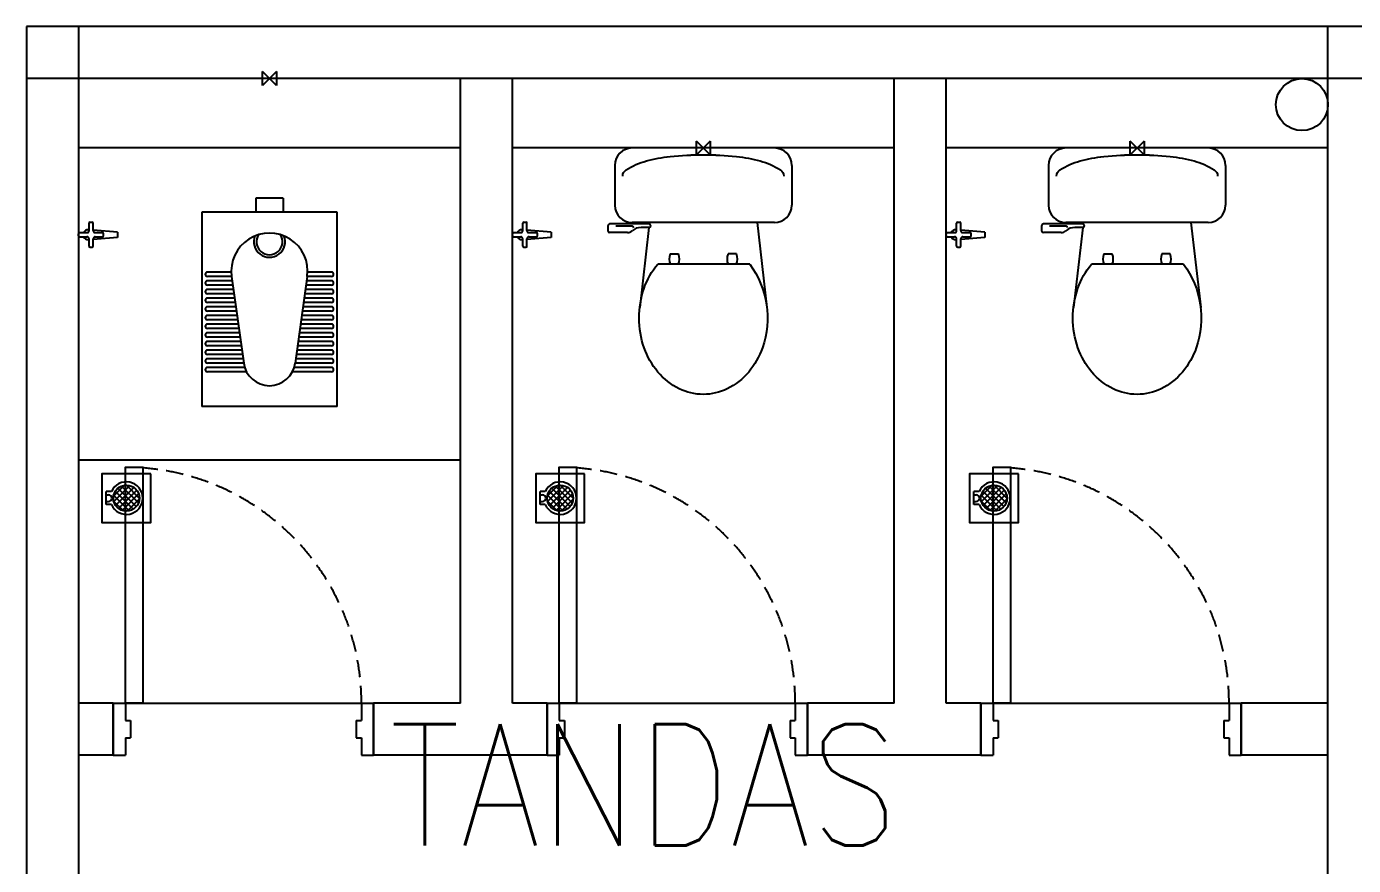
# Model space of a CAD drawing. Header units: inches. Extents: x -86408137 to 595769, y 1041006 to 3160331.
# Drawn here: x 404223 to 408046, y 1075227 to 1077644 of the extents above; entities that cross this region are included whole.
import ezdxf
from ezdxf.enums import TextEntityAlignment as Align

# ---------------------------------------------------------------- set-up
doc = ezdxf.new("R2010")
doc.units = ezdxf.units.IN
doc.header["$MEASUREMENT"] = 0
doc.linetypes.add('DASHED', pattern=[0.75, 0.5, -0.25])
for name, color, linetype in [('DOOR', 2, 'Continuous'), ('FIXT', 8, 'Continuous'), ('LW', 2, 'Continuous'), ('ORIGIN', 8, 'Continuous'), ('SAN', 8, 'Continuous'), ('SANITARY', 8, 'Continuous'), ('WALL', 1, 'Continuous')]:
    doc.layers.add(name, color=color, linetype=linetype)
doc.layers.add('t3', color=8, linetype='Continuous', lineweight=25)
doc.styles.add('LAILA', font='romans.shx', dxfattribs={"width": 0.85, "height": 350})

# ---------------------------------------------------------------- blocks, each defined once
blk = doc.blocks.new('Dp750')
at = {"layer": 'DOOR', "color": 1}
for p, q in [((0, 150), (0, 0)), ((0, 150), (0, 0)), ((750, 150), (750, 0)), ((750, 150), (750, 0))]:
    blk.add_line(p, q, dxfattribs=at)
at = {"layer": 'DOOR'}
for p, q in [((0, 150), (35, 150)), ((35, 150), (35, 100)), ((715, 150), (750, 150)), ((715, 150), (715, 100)), ((35, 100), (50, 100)), ((50, 100), (50, 50)), ((700, 100), (700, 50)), ((700, 100), (715, 100)), ((35, 50), (50, 50)), ((35, 50), (35, 0)), ((700, 50), (715, 50)), ((715, 50), (715, 0)), ((0, 0), (35, 0)), ((715, 0), (750, 0))]:
    blk.add_line(p, q, dxfattribs=at)
blk.add_lwpolyline([(35, 150), (35, 830), (85, 830), (85, 150)], close=True, dxfattribs=at)
at = {"layer": 'DOOR', "color": 9, "linetype": 'DASHED', "ltscale": 100}
blk.add_arc((35, 150), 680, 360, 85.7833, dxfattribs=at)
blk = doc.blocks.new('TAB')
at = {"layer": 'FIXT'}
for p, q in [((-186, 12.5), (-70, 22.2)), ((-186, -12.5), (-186, 12.5)), ((-120, 5), (-120, -5)), ((-80, 10), (-115, 10)), ((-70, 55), (-70, 20)), ((-55, 60), (-65, 60)), ((-50, 55), (-50, 20)), ((-50, 23.8), (-46, 24.2)), ((-5, 10), (-40, 10)), ((0, 5), (0, -5)), ((-186, -12.5), (-70, -22.2)), ((-80, -10), (-115, -10)), ((-70, -20), (-70, -55)), ((-55, -60), (-65, -60)), ((-50, -20), (-50, -55)), ((-50, -23.8), (-46, -24.2)), ((-5, -10), (-40, -10))]:
    blk.add_line(p, q, dxfattribs=at)
for centre, radius, start, end in [((-115, 5), 5, 90, 180), ((-80, 20), 10, 270, 0), ((-65, 55), 5, 90, 180), ((-55, 55), 5, 0, 90), ((-40, 20), 10, 180, 270), ((-46, 0), 24.2, 24.44334, 90), ((-5, 5), 5, 0, 90), ((-115, -5), 5, 180, 270), ((-80, -20), 10, 0, 90), ((-65, -55), 5, 180, 270), ((-55, -55), 5, 270, 0), ((-40, -20), 10, 90, 180), ((-46, 0), 24.2, 270, 335.55666), ((-5, -5), 5, 270, 0)]:
    blk.add_arc(centre, radius, start, end, dxfattribs=at)
blk = doc.blocks.new('TAP1-P')
at = {"layer": 'FIXT', "rotation": 90}
blk.add_blockref('TAB', (0, 0), dxfattribs=at)
blk = doc.blocks.new('TAP(C)')
at = {"layer": 'WALL', "xscale": -0.599999999973992, "yscale": 0.5999999999767169, "zscale": 0.5999999999999999, "rotation": 269.9999000484524}
blk.add_blockref('TAP1-P', (0, 0), dxfattribs=at)
blk = doc.blocks.new('*X100')
at = {"color": 0}
for p, q in [((89.8532, 61.1977), (89.9009, 61.2454)), ((89.8534, 61.2155), (89.8831, 61.2453)), ((89.905, 61.1684), (89.8544, 61.219)), ((89.8584, 61.1852), (89.9135, 61.2403)), ((89.9165, 61.1745), (89.8605, 61.2306)), ((89.8666, 61.1757), (89.9229, 61.2321)), ((89.9252, 61.1836), (89.8695, 61.2392)), ((89.8777, 61.1691), (89.9295, 61.221)), ((89.9308, 61.1956), (89.8815, 61.2449)), ((89.9319, 61.2122), (89.8981, 61.2459)), ((89.8892, 61.1665), (89.8524, 61.2033)), ((89.8926, 61.1664), (89.9323, 61.2061))]:
    blk.add_line(p, q, dxfattribs=at)
blk = doc.blocks.new('ZPO')
at = {"layer": 'ORIGIN'}
for p, q in [((-20, 20), (-20, -20)), ((-20, 20), (20, -20)), ((-20, -20), (20, 20)), ((20, -20), (20, 20))]:
    blk.add_line(p, q, dxfattribs=at)
blk = doc.blocks.new('*X101')
at = {"color": 0}
for p, q in [((89.8532, 61.1977), (89.9009, 61.2454)), ((89.8534, 61.2155), (89.8831, 61.2453)), ((89.905, 61.1684), (89.8544, 61.219)), ((89.8584, 61.1852), (89.9135, 61.2403)), ((89.9165, 61.1745), (89.8605, 61.2306)), ((89.8666, 61.1757), (89.9229, 61.2321)), ((89.9252, 61.1836), (89.8695, 61.2392)), ((89.8777, 61.1691), (89.9295, 61.221)), ((89.9308, 61.1956), (89.8815, 61.2449)), ((89.9319, 61.2122), (89.8981, 61.2459)), ((89.8892, 61.1665), (89.8524, 61.2033)), ((89.8926, 61.1664), (89.9323, 61.2061))]:
    blk.add_line(p, q, dxfattribs=at)

msp = doc.modelspace()

# ---------------------------------------------------------------- linework, layer by layer
at = {"layer": 'LW'}
for p, q in [((405472.7, 1077294.1), (404372.7, 1077294.1)), ((405472.7, 1077294.1), (404372.7, 1077294.1)), ((406722.7, 1077294.1), (405622.7, 1077294.1)), ((406722.7, 1077294.1), (405622.7, 1077294.1)), ((407972.7, 1077294.1), (406872.7, 1077294.1)), ((407972.7, 1077294.1), (406872.7, 1077294.1)), ((405472.7, 1076394.1), (404372.7, 1076394.1)), ((405472.7, 1076394.1), (404372.7, 1076394.1)), ((404472.7, 1075694.1), (405222.7, 1075694.1)), ((404472.7, 1075694.1), (405222.7, 1075694.1)), ((405222.7, 1075544.1), (405222.7, 1075694.1)), ((405222.7, 1075544.1), (405222.7, 1075694.1)), ((405722.7, 1075694.1), (406472.7, 1075694.1)), ((405722.7, 1075694.1), (406472.7, 1075694.1)), ((406972.7, 1075694.1), (407722.7, 1075694.1)), ((406972.7, 1075694.1), (407722.7, 1075694.1)), ((407722.7, 1075544.1), (407722.7, 1075694.1)), ((407722.7, 1075544.1), (407722.7, 1075694.1))]:
    msp.add_line(p, q, dxfattribs=at)
msp.add_circle((407897.7, 1077419.1), 75, dxfattribs=at)
msp.add_circle((407897.7, 1077419.1), 75, dxfattribs=at)
at = {"layer": 'SAN'}
for p, q in [((406152.7, 1077274.1), (406152.7, 1077314.1)), ((406192.7, 1077314.1), (406152.7, 1077274.1)), ((406192.7, 1077274.1), (406152.7, 1077314.1)), ((406152.7, 1077274.1), (406152.7, 1077314.1)), ((406192.7, 1077314.1), (406152.7, 1077274.1)), ((406192.7, 1077274.1), (406152.7, 1077314.1)), ((406192.7, 1077314.1), (406192.7, 1077274.1)), ((406192.7, 1077314.1), (406192.7, 1077274.1)), ((407402.7, 1077274.1), (407402.7, 1077314.1)), ((407442.7, 1077314.1), (407402.7, 1077274.1)), ((407442.7, 1077274.1), (407402.7, 1077314.1)), ((407402.7, 1077274.1), (407402.7, 1077314.1)), ((407442.7, 1077314.1), (407402.7, 1077274.1)), ((407442.7, 1077274.1), (407402.7, 1077314.1)), ((407442.7, 1077314.1), (407442.7, 1077274.1)), ((407442.7, 1077314.1), (407442.7, 1077274.1)), ((406377.7, 1077294.1), (405967.7, 1077294.1)), ((406377.7, 1077294.1), (405967.7, 1077294.1)), ((407627.7, 1077294.1), (407217.7, 1077294.1)), ((407627.7, 1077294.1), (407217.7, 1077294.1)), ((405917.7, 1077244.1), (405917.7, 1077129.1)), ((405917.7, 1077244.1), (405917.7, 1077129.1)), ((406427.7, 1077244.1), (406427.7, 1077129.1)), ((406427.7, 1077244.1), (406427.7, 1077129.1)), ((407167.7, 1077244.1), (407167.7, 1077129.1)), ((407167.7, 1077244.1), (407167.7, 1077129.1)), ((407677.7, 1077244.1), (407677.7, 1077129.1)), ((407677.7, 1077244.1), (407677.7, 1077129.1)), ((404961.7, 1077149.1), (404883.7, 1077149.1)), ((404883.7, 1077149.1), (404883.7, 1077109.1)), ((404961.7, 1077149.1), (404883.7, 1077149.1)), ((404883.7, 1077149.1), (404883.7, 1077109.1)), ((404961.7, 1077149.1), (404961.7, 1077109.1)), ((404961.7, 1077149.1), (404961.7, 1077109.1)), ((405117.7, 1077109.1), (404727.7, 1077109.1)), ((404727.7, 1077109.1), (404727.7, 1076549.1)), ((405117.7, 1077109.1), (404727.7, 1077109.1)), ((404727.7, 1077109.1), (404727.7, 1076549.1)), ((405117.7, 1076549.1), (405117.7, 1077109.1)), ((405117.7, 1076549.1), (405117.7, 1077109.1)), ((405897.7, 1077070.1), (405897.7, 1077055.1)), ((405897.7, 1077070.1), (405897.7, 1077055.1)), ((406016.1, 1077075.1), (405902.7, 1077075.1)), ((406016.1, 1077075.1), (405902.7, 1077075.1)), ((405954.3, 1077050.1), (405902.7, 1077050.1)), ((405954.3, 1077050.1), (405902.7, 1077050.1)), ((405920.6, 1077069.6), (405968, 1077069.6)), ((405920.6, 1077069.6), (405968, 1077069.6)), ((406377.7, 1077079.1), (405967.7, 1077079.1)), ((406377.7, 1077079.1), (405967.7, 1077079.1)), ((406016.1, 1077065.1), (405989.4, 1076834)), ((406016.1, 1077065.1), (405989.4, 1076834)), ((406016.1, 1077065.1), (405993.4, 1077065.1)), ((406016.1, 1077065.1), (405993.4, 1077065.1)), ((406017.7, 1077079.1), (406017.2, 1077074.9)), ((406017.7, 1077079.1), (406017.2, 1077074.9)), ((406327.7, 1077079.1), (406355.9, 1076834)), ((406327.7, 1077079.1), (406355.9, 1076834)), ((407147.7, 1077070.1), (407147.7, 1077055.1)), ((407147.7, 1077070.1), (407147.7, 1077055.1)), ((407266.1, 1077075.1), (407152.7, 1077075.1)), ((407266.1, 1077075.1), (407152.7, 1077075.1)), ((407204.3, 1077050.1), (407152.7, 1077050.1)), ((407204.3, 1077050.1), (407152.7, 1077050.1)), ((407170.6, 1077069.6), (407218, 1077069.6)), ((407170.6, 1077069.6), (407218, 1077069.6)), ((407627.7, 1077079.1), (407217.7, 1077079.1)), ((407627.7, 1077079.1), (407217.7, 1077079.1)), ((407266.1, 1077065.1), (407239.4, 1076834)), ((407266.1, 1077065.1), (407239.4, 1076834)), ((407266.1, 1077065.1), (407243.4, 1077065.1)), ((407266.1, 1077065.1), (407243.4, 1077065.1)), ((407267.7, 1077079.1), (407267.2, 1077074.9)), ((407267.7, 1077079.1), (407267.2, 1077074.9)), ((407577.7, 1077079.1), (407605.9, 1076834)), ((407577.7, 1077079.1), (407605.9, 1076834)), ((406077.3, 1076989.1), (406101, 1076989.1)), ((406077.3, 1076989.1), (406101, 1076989.1)), ((406268, 1076989.1), (406244.3, 1076989.1)), ((406268, 1076989.1), (406244.3, 1076989.1)), ((407327.3, 1076989.1), (407351, 1076989.1)), ((407327.3, 1076989.1), (407351, 1076989.1)), ((407518, 1076989.1), (407494.3, 1076989.1)), ((407518, 1076989.1), (407494.3, 1076989.1)), ((404812.7, 1076936.6), (404743.9, 1076936.6)), ((404812.7, 1076936.6), (404743.9, 1076936.6)), ((405101.4, 1076936.6), (405032.6, 1076936.6)), ((405101.4, 1076936.6), (405032.6, 1076936.6)), ((406306.6, 1076959.1), (406041.4, 1076959.1)), ((406306.6, 1076959.1), (406041.4, 1076959.1)), ((407556.6, 1076959.1), (407291.4, 1076959.1)), ((407556.6, 1076959.1), (407291.4, 1076959.1)), ((404813.7, 1076924.1), (404743.9, 1076924.1)), ((404813.7, 1076924.1), (404743.9, 1076924.1)), ((404815.4, 1076911.6), (404743.9, 1076911.6)), ((404815.4, 1076911.6), (404743.9, 1076911.6)), ((404817.2, 1076899.1), (404743.9, 1076899.1)), ((404817.2, 1076899.1), (404743.9, 1076899.1)), ((404813.7, 1076924), (404848.4, 1076673.8)), ((404813.7, 1076924), (404848.4, 1076673.8)), ((405031.6, 1076924), (404997, 1076673.8)), ((405031.6, 1076924), (404997, 1076673.8)), ((405101.4, 1076899.1), (405028.2, 1076899.1)), ((405101.4, 1076899.1), (405028.2, 1076899.1)), ((405101.4, 1076911.6), (405029.9, 1076911.6)), ((405101.4, 1076911.6), (405029.9, 1076911.6)), ((405101.4, 1076924.1), (405031.6, 1076924.1)), ((405101.4, 1076924.1), (405031.6, 1076924.1)), ((404818.9, 1076886.6), (404743.9, 1076886.6)), ((404818.9, 1076886.6), (404743.9, 1076886.6)), ((404820.6, 1076874.1), (404743.9, 1076874.1)), ((404820.6, 1076874.1), (404743.9, 1076874.1)), ((404822.4, 1076861.6), (404743.9, 1076861.6)), ((404822.4, 1076861.6), (404743.9, 1076861.6)), ((405101.4, 1076861.6), (405023, 1076861.6)), ((405101.4, 1076861.6), (405023, 1076861.6)), ((405101.4, 1076874.1), (405024.7, 1076874.1)), ((405101.4, 1076874.1), (405024.7, 1076874.1)), ((405101.4, 1076886.6), (405026.4, 1076886.6)), ((405101.4, 1076886.6), (405026.4, 1076886.6)), ((404824.1, 1076849.1), (404743.9, 1076849.1)), ((404824.1, 1076849.1), (404743.9, 1076849.1)), ((404825.8, 1076836.6), (404743.9, 1076836.6)), ((404825.8, 1076836.6), (404743.9, 1076836.6)), ((404827.6, 1076824.1), (404743.9, 1076824.1)), ((404827.6, 1076824.1), (404743.9, 1076824.1)), ((405101.4, 1076824.1), (405017.8, 1076824.1)), ((405101.4, 1076824.1), (405017.8, 1076824.1)), ((405101.4, 1076836.6), (405019.5, 1076836.6)), ((405101.4, 1076836.6), (405019.5, 1076836.6)), ((405101.4, 1076849.1), (405021.2, 1076849.1)), ((405101.4, 1076849.1), (405021.2, 1076849.1)), ((404829.3, 1076811.6), (404743.9, 1076811.6)), ((404829.3, 1076811.6), (404743.9, 1076811.6)), ((404831, 1076799.1), (404743.9, 1076799.1)), ((404831, 1076799.1), (404743.9, 1076799.1)), ((404832.7, 1076786.6), (404743.9, 1076786.6)), ((404832.7, 1076786.6), (404743.9, 1076786.6)), ((404834.5, 1076774.1), (404743.9, 1076774.1)), ((404834.5, 1076774.1), (404743.9, 1076774.1)), ((405101.4, 1076774.1), (405010.9, 1076774.1)), ((405101.4, 1076774.1), (405010.9, 1076774.1)), ((405101.4, 1076786.6), (405012.6, 1076786.6)), ((405101.4, 1076786.6), (405012.6, 1076786.6)), ((405101.4, 1076799.1), (405014.3, 1076799.1)), ((405101.4, 1076799.1), (405014.3, 1076799.1)), ((405101.4, 1076811.6), (405016.1, 1076811.6)), ((405101.4, 1076811.6), (405016.1, 1076811.6)), ((404836.2, 1076761.6), (404743.9, 1076761.6)), ((404836.2, 1076761.6), (404743.9, 1076761.6)), ((404837.9, 1076749.1), (404743.9, 1076749.1)), ((404837.9, 1076749.1), (404743.9, 1076749.1)), ((404839.7, 1076736.6), (404743.9, 1076736.6)), ((404839.7, 1076736.6), (404743.9, 1076736.6)), ((405101.4, 1076736.6), (405005.7, 1076736.6)), ((405101.4, 1076736.6), (405005.7, 1076736.6)), ((405101.4, 1076749.1), (405007.4, 1076749.1)), ((405101.4, 1076749.1), (405007.4, 1076749.1)), ((405101.4, 1076761.6), (405009.1, 1076761.6)), ((405101.4, 1076761.6), (405009.1, 1076761.6)), ((404841.4, 1076724.1), (404743.9, 1076724.1)), ((404841.4, 1076724.1), (404743.9, 1076724.1)), ((404843.1, 1076711.6), (404743.9, 1076711.6)), ((404843.1, 1076711.6), (404743.9, 1076711.6)), ((404844.9, 1076699.1), (404743.9, 1076699.1)), ((404844.9, 1076699.1), (404743.9, 1076699.1)), ((405101.4, 1076699.1), (405000.5, 1076699.1)), ((405101.4, 1076699.1), (405000.5, 1076699.1)), ((405101.4, 1076711.6), (405002.2, 1076711.6)), ((405101.4, 1076711.6), (405002.2, 1076711.6)), ((405101.4, 1076724.1), (405003.9, 1076724.1)), ((405101.4, 1076724.1), (405003.9, 1076724.1)), ((404846.6, 1076686.6), (404743.9, 1076686.6)), ((404846.6, 1076686.6), (404743.9, 1076686.6)), ((404848.3, 1076674.1), (404743.9, 1076674.1)), ((404848.3, 1076674.1), (404743.9, 1076674.1)), ((404851.1, 1076661.6), (404743.9, 1076661.6)), ((404851.1, 1076661.6), (404743.9, 1076661.6)), ((405101.4, 1076661.6), (404994.2, 1076661.6)), ((405101.4, 1076661.6), (404994.2, 1076661.6)), ((405101.4, 1076674.1), (404997, 1076674.1)), ((405101.4, 1076674.1), (404997, 1076674.1)), ((405101.4, 1076686.6), (404998.7, 1076686.6)), ((405101.4, 1076686.6), (404998.7, 1076686.6)), ((404856.3, 1076649.1), (404743.9, 1076649.1)), ((404856.3, 1076649.1), (404743.9, 1076649.1)), ((405101.4, 1076649.1), (404989, 1076649.1)), ((405101.4, 1076649.1), (404989, 1076649.1)), ((405117.7, 1076549.1), (404727.7, 1076549.1)), ((405117.7, 1076549.1), (404727.7, 1076549.1)), ((404452.3, 1076266.4), (404452.3, 1076303.9)), ((404467.5, 1076303.9), (404452.3, 1076303.9)), ((404452.3, 1076266.4), (404452.3, 1076303.9)), ((404467.5, 1076303.9), (404452.3, 1076303.9)), ((404452.3, 1076294.5), (404459.3, 1076294.5)), ((404452.3, 1076294.5), (404459.3, 1076294.5)), ((405702.3, 1076266.4), (405702.3, 1076303.9)), ((405717.5, 1076303.9), (405702.3, 1076303.9)), ((405702.3, 1076266.4), (405702.3, 1076303.9)), ((405717.5, 1076303.9), (405702.3, 1076303.9)), ((405702.3, 1076294.5), (405709.3, 1076294.5)), ((405702.3, 1076294.5), (405709.3, 1076294.5)), ((406952.3, 1076266.4), (406952.3, 1076303.9)), ((406967.5, 1076303.9), (406952.3, 1076303.9)), ((406952.3, 1076266.4), (406952.3, 1076303.9)), ((406967.5, 1076303.9), (406952.3, 1076303.9)), ((406952.3, 1076294.5), (406959.3, 1076294.5)), ((406952.3, 1076294.5), (406959.3, 1076294.5)), ((404452.3, 1076275.8), (404459.3, 1076275.8)), ((404452.3, 1076275.8), (404459.3, 1076275.8)), ((404467.5, 1076266.4), (404452.3, 1076266.4)), ((404467.5, 1076266.4), (404452.3, 1076266.4)), ((405702.3, 1076275.8), (405709.3, 1076275.8)), ((405702.3, 1076275.8), (405709.3, 1076275.8)), ((405717.5, 1076266.4), (405702.3, 1076266.4)), ((405717.5, 1076266.4), (405702.3, 1076266.4)), ((406952.3, 1076275.8), (406959.3, 1076275.8)), ((406952.3, 1076275.8), (406959.3, 1076275.8)), ((406967.5, 1076266.4), (406952.3, 1076266.4)), ((406967.5, 1076266.4), (406952.3, 1076266.4))]:
    msp.add_line(p, q, dxfattribs=at)
for points in [[(405940.6, 1077213.1, -0.255609), (405950.4, 1077231, -0.077755), (406008.6, 1077256.6, -0.037496), (406077.2, 1077269.4, -0.027378), (406172.7, 1077274.7, -0.027378), (406268.1, 1077269.4, -0.037496), (406336.7, 1077256.6, -0.077755), (406394.9, 1077231, -0.255609), (406404.7, 1077213.1, -0.255609)], [(405940.6, 1077213.1, -0.255609), (405950.4, 1077231, -0.077755), (406008.6, 1077256.6, -0.037496), (406077.2, 1077269.4, -0.027378), (406172.7, 1077274.6, -0.027378), (406268.1, 1077269.4, -0.037496), (406336.7, 1077256.6, -0.077755), (406394.9, 1077231, -0.255609), (406404.7, 1077213.1, -0.255609)], [(407190.6, 1077213.1, -0.255609), (407200.4, 1077231, -0.077755), (407258.6, 1077256.6, -0.037496), (407327.2, 1077269.4, -0.027378), (407422.7, 1077274.7, -0.027378), (407518.1, 1077269.4, -0.037496), (407586.7, 1077256.6, -0.077755), (407644.9, 1077231, -0.255609), (407654.7, 1077213.1, -0.255609)], [(407190.6, 1077213.1, -0.255609), (407200.4, 1077231, -0.077755), (407258.6, 1077256.6, -0.037496), (407327.2, 1077269.4, -0.027378), (407422.7, 1077274.6, -0.027378), (407518.1, 1077269.4, -0.037496), (407586.7, 1077256.6, -0.077755), (407644.9, 1077231, -0.255609), (407654.7, 1077213.1, -0.255609)], [(406306.6, 1076959.1, -0.247684), (406343.1, 1076718.2, -0.091257), (406303.5, 1076648.5, -0.103849), (406241.8, 1076600.2, -0.114925), (406172.7, 1076584.1, -0.114925), (406103.5, 1076600.2, -0.103849), (406041.9, 1076648.5, -0.091257), (406002.2, 1076718.2, -0.08399), (405987.7, 1076804.1, -0.08399), (406002.2, 1076889.9, -0.09042), (406041.4, 1076959.1, -0.09042)], [(406306.6, 1076959.1, -0.247684), (406343.1, 1076718.2, -0.091257), (406303.5, 1076648.5, -0.103849), (406241.8, 1076600.2, -0.114925), (406172.7, 1076584.1, -0.114925), (406103.5, 1076600.2, -0.103849), (406041.9, 1076648.5, -0.091257), (406002.2, 1076718.2, -0.08399), (405987.7, 1076804.1, -0.08399), (406002.2, 1076889.9, -0.09042), (406041.4, 1076959.1, -0.09042)], [(407556.6, 1076959.1, -0.247684), (407593.1, 1076718.2, -0.091257), (407553.5, 1076648.5, -0.103849), (407491.8, 1076600.2, -0.114925), (407422.7, 1076584.1, -0.114925), (407353.5, 1076600.2, -0.103849), (407291.9, 1076648.5, -0.091257), (407252.2, 1076718.2, -0.08399), (407237.7, 1076804.1, -0.08399), (407252.2, 1076889.9, -0.09042), (407291.4, 1076959.1, -0.09042)], [(407556.6, 1076959.1, -0.247684), (407593.1, 1076718.2, -0.091257), (407553.5, 1076648.5, -0.103849), (407491.8, 1076600.2, -0.114925), (407422.7, 1076584.1, -0.114925), (407353.5, 1076600.2, -0.103849), (407291.9, 1076648.5, -0.091257), (407252.2, 1076718.2, -0.08399), (407237.7, 1076804.1, -0.08399), (407252.2, 1076889.9, -0.09042), (407291.4, 1076959.1, -0.09042)]]:
    msp.add_lwpolyline(points, format="xyb", dxfattribs=at)
for points in [[(404580.7, 1076355.4), (404440.1, 1076355.4), (404440.1, 1076214.8), (404580.7, 1076214.8)], [(404580.7, 1076355.4), (404440.1, 1076355.4), (404440.1, 1076214.8), (404580.7, 1076214.8)], [(405830.7, 1076355.4), (405690.1, 1076355.4), (405690.1, 1076214.8), (405830.7, 1076214.8)], [(405830.7, 1076355.4), (405690.1, 1076355.4), (405690.1, 1076214.8), (405830.7, 1076214.8)], [(407080.7, 1076355.4), (406940.1, 1076355.4), (406940.1, 1076214.8), (407080.7, 1076214.8)], [(407080.7, 1076355.4), (406940.1, 1076355.4), (406940.1, 1076214.8), (407080.7, 1076214.8)]]:
    msp.add_lwpolyline(points, close=True, dxfattribs=at)
for centre in [(404510.4, 1076285.1), (404510.4, 1076285.1), (405760.4, 1076285.1), (405760.4, 1076285.1), (407010.4, 1076285.1), (407010.4, 1076285.1)]:
    msp.add_circle(centre, 37.5, dxfattribs=at)
for centre, radius, start, end in [((405967.7, 1077244.1), 50, 90, 180), ((405967.7, 1077244.1), 50, 90, 180), ((406377.7, 1077244.1), 50, 0, 90), ((406377.7, 1077244.1), 50, 0, 90), ((407217.7, 1077244.1), 50, 90, 180), ((407217.7, 1077244.1), 50, 90, 180), ((407627.7, 1077244.1), 50, 0, 90), ((407627.7, 1077244.1), 50, 0, 90), ((405967.7, 1077129.1), 50, 180, 270), ((405967.7, 1077129.1), 50, 180, 270), ((406377.7, 1077129.1), 50, 270, 0), ((406377.7, 1077129.1), 50, 270, 0), ((407217.7, 1077129.1), 50, 180, 270), ((407217.7, 1077129.1), 50, 180, 270), ((407627.7, 1077129.1), 50, 270, 0), ((407627.7, 1077129.1), 50, 270, 0), ((404922.7, 1076939.1), 110, 352.111, 187.889), ((404922.7, 1076939.1), 110, 352.111, 187.889), ((404922.7, 1077024.1), 37.5, 147.0356, 32.9644), ((404922.7, 1077024.1), 37.5, 147.0356, 32.9644), ((405902.7, 1077070.1), 5, 90, 180), ((405902.7, 1077070.1), 5, 90, 180), ((405902.7, 1077055.1), 5, 180, 270), ((405902.7, 1077055.1), 5, 180, 270), ((405954.3, 1077070.1), 20, 270, 312.1064), ((405954.3, 1077070.1), 20, 270, 312.1064), ((405993.3, 1077027), 38.1, 89.8253, 132.1064), ((405993.3, 1077027), 38.1, 89.8253, 132.1064), ((405966.1, 1077063.8), 6.14, 1.2001, 72.8006), ((405966.1, 1077063.8), 6.14, 1.2001, 72.8006), ((406016.1, 1077070.1), 5, 270, 90), ((406016.1, 1077070.1), 5, 270, 90), ((407152.7, 1077070.1), 5, 90, 180), ((407152.7, 1077070.1), 5, 90, 180), ((407152.7, 1077055.1), 5, 180, 270), ((407152.7, 1077055.1), 5, 180, 270), ((407204.3, 1077070.1), 20, 270, 312.1064), ((407204.3, 1077070.1), 20, 270, 312.1064), ((407243.3, 1077027), 38.1, 89.8253, 132.1064), ((407243.3, 1077027), 38.1, 89.8253, 132.1064), ((407216.1, 1077063.8), 6.14, 1.2001, 72.8006), ((407216.1, 1077063.8), 6.14, 1.2001, 72.8006), ((407266.1, 1077070.1), 5, 270, 90), ((407266.1, 1077070.1), 5, 270, 90), ((404922.7, 1077024.1), 45, 158.1271, 21.8729), ((404922.7, 1077024.1), 45, 158.1271, 21.8729), ((406111.3, 1076974.1), 37.2, 156.1865, 203.8135), ((406111.3, 1076974.1), 37.2, 156.1865, 203.8135), ((406067, 1076974.1), 37.2, 336.1865, 23.8135), ((406067, 1076974.1), 37.2, 336.1865, 23.8135), ((406278.3, 1076974.1), 37.2, 156.1865, 203.8135), ((406278.3, 1076974.1), 37.2, 156.1865, 203.8135), ((406234, 1076974.1), 37.2, 336.1865, 23.8135), ((406234, 1076974.1), 37.2, 336.1865, 23.8135), ((407361.3, 1076974.1), 37.2, 156.1865, 203.8135), ((407361.3, 1076974.1), 37.2, 156.1865, 203.8135), ((407317, 1076974.1), 37.2, 336.1865, 23.8135), ((407317, 1076974.1), 37.2, 336.1865, 23.8135), ((407528.3, 1076974.1), 37.2, 156.1865, 203.8135), ((407528.3, 1076974.1), 37.2, 156.1865, 203.8135), ((407484, 1076974.1), 37.2, 336.1865, 23.8135), ((407484, 1076974.1), 37.2, 336.1865, 23.8135), ((404743.9, 1076930.3), 6.25, 90, 270), ((404743.9, 1076930.3), 6.25, 90, 270), ((405101.4, 1076930.3), 6.25, 270, 90), ((405101.4, 1076930.3), 6.25, 270, 90), ((404743.9, 1076905.3), 6.25, 90, 270), ((404743.9, 1076905.3), 6.25, 90, 270), ((405101.4, 1076905.3), 6.25, 270, 90), ((405101.4, 1076905.3), 6.25, 270, 90), ((404743.9, 1076880.3), 6.25, 90, 270), ((404743.9, 1076880.3), 6.25, 90, 270), ((404743.9, 1076855.3), 6.25, 90, 270), ((404743.9, 1076855.3), 6.25, 90, 270), ((405101.4, 1076880.3), 6.25, 270, 90), ((405101.4, 1076880.3), 6.25, 270, 90), ((405101.4, 1076855.3), 6.25, 270, 90), ((405101.4, 1076855.3), 6.25, 270, 90), ((404743.9, 1076830.3), 6.25, 90, 270), ((404743.9, 1076830.3), 6.25, 90, 270), ((405101.4, 1076830.3), 6.25, 270, 90), ((405101.4, 1076830.3), 6.25, 270, 90), ((404743.9, 1076805.3), 6.25, 90, 270), ((404743.9, 1076805.3), 6.25, 90, 270), ((404743.9, 1076780.3), 6.25, 90, 270), ((404743.9, 1076780.3), 6.25, 90, 270), ((405101.4, 1076805.3), 6.25, 270, 90), ((405101.4, 1076805.3), 6.25, 270, 90), ((405101.4, 1076780.3), 6.25, 270, 90), ((405101.4, 1076780.3), 6.25, 270, 90), ((404743.9, 1076755.3), 6.25, 90, 270), ((404743.9, 1076755.3), 6.25, 90, 270), ((404743.9, 1076730.3), 6.25, 90, 270), ((404743.9, 1076730.3), 6.25, 90, 270), ((405101.4, 1076755.3), 6.25, 270, 90), ((405101.4, 1076755.3), 6.25, 270, 90), ((405101.4, 1076730.3), 6.25, 270, 90), ((405101.4, 1076730.3), 6.25, 270, 90), ((404743.9, 1076705.3), 6.25, 90, 270), ((404743.9, 1076705.3), 6.25, 90, 270), ((405101.4, 1076705.3), 6.25, 270, 90), ((405101.4, 1076705.3), 6.25, 270, 90), ((404743.9, 1076680.3), 6.25, 90, 270), ((404743.9, 1076680.3), 6.25, 90, 270), ((404743.9, 1076655.3), 6.25, 90, 270), ((404743.9, 1076655.3), 6.25, 90, 270), ((404922.7, 1076684.1), 75, 187.889, 352.111), ((404922.7, 1076684.1), 75, 187.889, 352.111), ((405101.4, 1076680.3), 6.25, 270, 90), ((405101.4, 1076680.3), 6.25, 270, 90), ((405101.4, 1076655.3), 6.25, 270, 90), ((405101.4, 1076655.3), 6.25, 270, 90), ((404510.4, 1076285.1), 46.9, 203.5783, 156.4219), ((404510.4, 1076285.1), 46.9, 203.5783, 156.4219), ((405760.4, 1076285.1), 46.9, 203.5783, 156.4219), ((405760.4, 1076285.1), 46.9, 203.5783, 156.4219), ((407010.4, 1076285.1), 46.9, 203.5783, 156.4219), ((407010.4, 1076285.1), 46.9, 203.5783, 156.4219), ((404459.3, 1076285.1), 9.38, 270.0001, 90.0001), ((404459.3, 1076285.1), 9.38, 270.0001, 90.0001), ((405709.3, 1076285.1), 9.38, 270.0001, 90.0001), ((405709.3, 1076285.1), 9.38, 270.0001, 90.0001), ((406959.3, 1076285.1), 9.38, 270.0001, 90.0001), ((406959.3, 1076285.1), 9.38, 270.0001, 90.0001)]:
    msp.add_arc(centre, radius, start, end, dxfattribs=at)
at = {"layer": 'WALL'}
for p, q in [((404222.7, 1077644.1), (404222.7, 1073469.1)), ((408222.7, 1077644.1), (404222.7, 1077644.1)), ((404222.7, 1077644.1), (404222.7, 1073469.1)), ((408222.7, 1077644.1), (404222.7, 1077644.1)), ((404372.7, 1077644.1), (404372.7, 1073469.1)), ((404372.7, 1077644.1), (404372.7, 1073469.1)), ((407972.7, 1073844.1), (407972.7, 1077644.1)), ((407972.7, 1073844.1), (407972.7, 1077644.1)), ((411647.7, 1077494.1), (404222.7, 1077494.1)), ((411647.7, 1077494.1), (404222.7, 1077494.1)), ((405472.7, 1075694.1), (405472.7, 1077494.1)), ((405472.7, 1075694.1), (405472.7, 1077494.1)), ((405622.7, 1075694.1), (405622.7, 1077494.1)), ((405622.7, 1075694.1), (405622.7, 1077494.1)), ((406722.7, 1075694.1), (406722.7, 1077494.1)), ((406722.7, 1075694.1), (406722.7, 1077494.1)), ((406872.7, 1075694.1), (406872.7, 1077494.1)), ((406872.7, 1075694.1), (406872.7, 1077494.1)), ((404472.7, 1075694.1), (404372.7, 1075694.1)), ((404472.7, 1075694.1), (404372.7, 1075694.1)), ((404472.7, 1075544.1), (404472.7, 1075694.1)), ((404472.7, 1075544.1), (404472.7, 1075694.1)), ((405222.7, 1075694.1), (405222.7, 1075544.1)), ((405222.7, 1075544.1), (405222.7, 1075694.1)), ((405472.7, 1075694.1), (405222.7, 1075694.1)), ((405222.7, 1075694.1), (405222.7, 1075544.1)), ((405222.7, 1075544.1), (405222.7, 1075694.1)), ((405472.7, 1075694.1), (405222.7, 1075694.1)), ((405722.7, 1075694.1), (405622.7, 1075694.1)), ((405722.7, 1075694.1), (405622.7, 1075694.1)), ((405722.7, 1075544.1), (405722.7, 1075694.1)), ((405722.7, 1075544.1), (405722.7, 1075694.1)), ((406722.7, 1075694.1), (406472.7, 1075694.1)), ((406472.7, 1075544.1), (406472.7, 1075694.1)), ((406472.7, 1075694.1), (406472.7, 1075544.1)), ((406472.7, 1075544.1), (406472.7, 1075694.1)), ((406722.7, 1075694.1), (406472.7, 1075694.1)), ((406472.7, 1075544.1), (406472.7, 1075694.1)), ((406472.7, 1075694.1), (406472.7, 1075544.1)), ((406472.7, 1075544.1), (406472.7, 1075694.1)), ((406972.7, 1075694.1), (406872.7, 1075694.1)), ((406972.7, 1075694.1), (406872.7, 1075694.1)), ((406972.7, 1075544.1), (406972.7, 1075694.1)), ((406972.7, 1075544.1), (406972.7, 1075694.1)), ((407722.7, 1075694.1), (407722.7, 1075544.1)), ((407722.7, 1075544.1), (407722.7, 1075694.1)), ((407972.7, 1075694.1), (407722.7, 1075694.1)), ((407722.7, 1075694.1), (407722.7, 1075544.1)), ((407722.7, 1075544.1), (407722.7, 1075694.1)), ((407972.7, 1075694.1), (407722.7, 1075694.1)), ((404472.7, 1075544.1), (404372.7, 1075544.1)), ((404472.7, 1075544.1), (404372.7, 1075544.1)), ((405722.7, 1075544.1), (405222.7, 1075544.1)), ((405722.7, 1075544.1), (405222.7, 1075544.1)), ((406972.7, 1075544.1), (406472.7, 1075544.1)), ((406972.7, 1075544.1), (406472.7, 1075544.1)), ((407972.7, 1075544.1), (407722.7, 1075544.1)), ((407972.7, 1075544.1), (407722.7, 1075544.1))]:
    msp.add_line(p, q, dxfattribs=at)

# ---------------------------------------------------------------- block references
at = {"layer": 'DOOR'}
for p in [(404472.7, 1075544.1), (404472.7, 1075544.1), (405722.7, 1075544.1), (405722.7, 1075544.1), (406972.7, 1075544.1), (406972.7, 1075544.1)]:
    msp.add_blockref('Dp750', p, dxfattribs=at)
at = {"layer": 'SAN', "extrusion": (0, 0, -1), "zscale": -1}
msp.add_blockref('ZPO', (-404922.7, 1077494.1), dxfattribs=at)
msp.add_blockref('ZPO', (-404922.7, 1077494.1), dxfattribs=at)
at = {"layer": 'SAN', "extrusion": (0, 0, -1), "xscale": -937.4999999997331, "yscale": 937.5, "zscale": -937.4999999997331, "rotation": 269.9998798480933}
for name, p in [('*X100', (-461891.3, 992011.2)), ('*X101', (-461891.3, 992011.2)), ('*X100', (-463141.3, 992011.2)), ('*X101', (-463141.3, 992011.2)), ('*X100', (-464391.3, 992011.2)), ('*X101', (-464391.3, 992011.2))]:
    msp.add_blockref(name, p, dxfattribs=at)
at = {"layer": 'SANITARY', "xscale": -1}
for p in [(404372.7, 1077044.1), (404372.7, 1077044.1), (405622.7, 1077044.1), (405622.7, 1077044.1), (406872.7, 1077044.1), (406872.7, 1077044.1)]:
    msp.add_blockref('TAP(C)', p, dxfattribs=at)

# ---------------------------------------------------------------- texts
at = {"layer": 't3', "style": 'LAILA', "width": 0.85}
msp.add_text('TANDAS', height=350, dxfattribs=at).set_placement((405268.4, 1075633.7), align=Align.TOP_LEFT)

doc.saveas('drawing.dxf')
